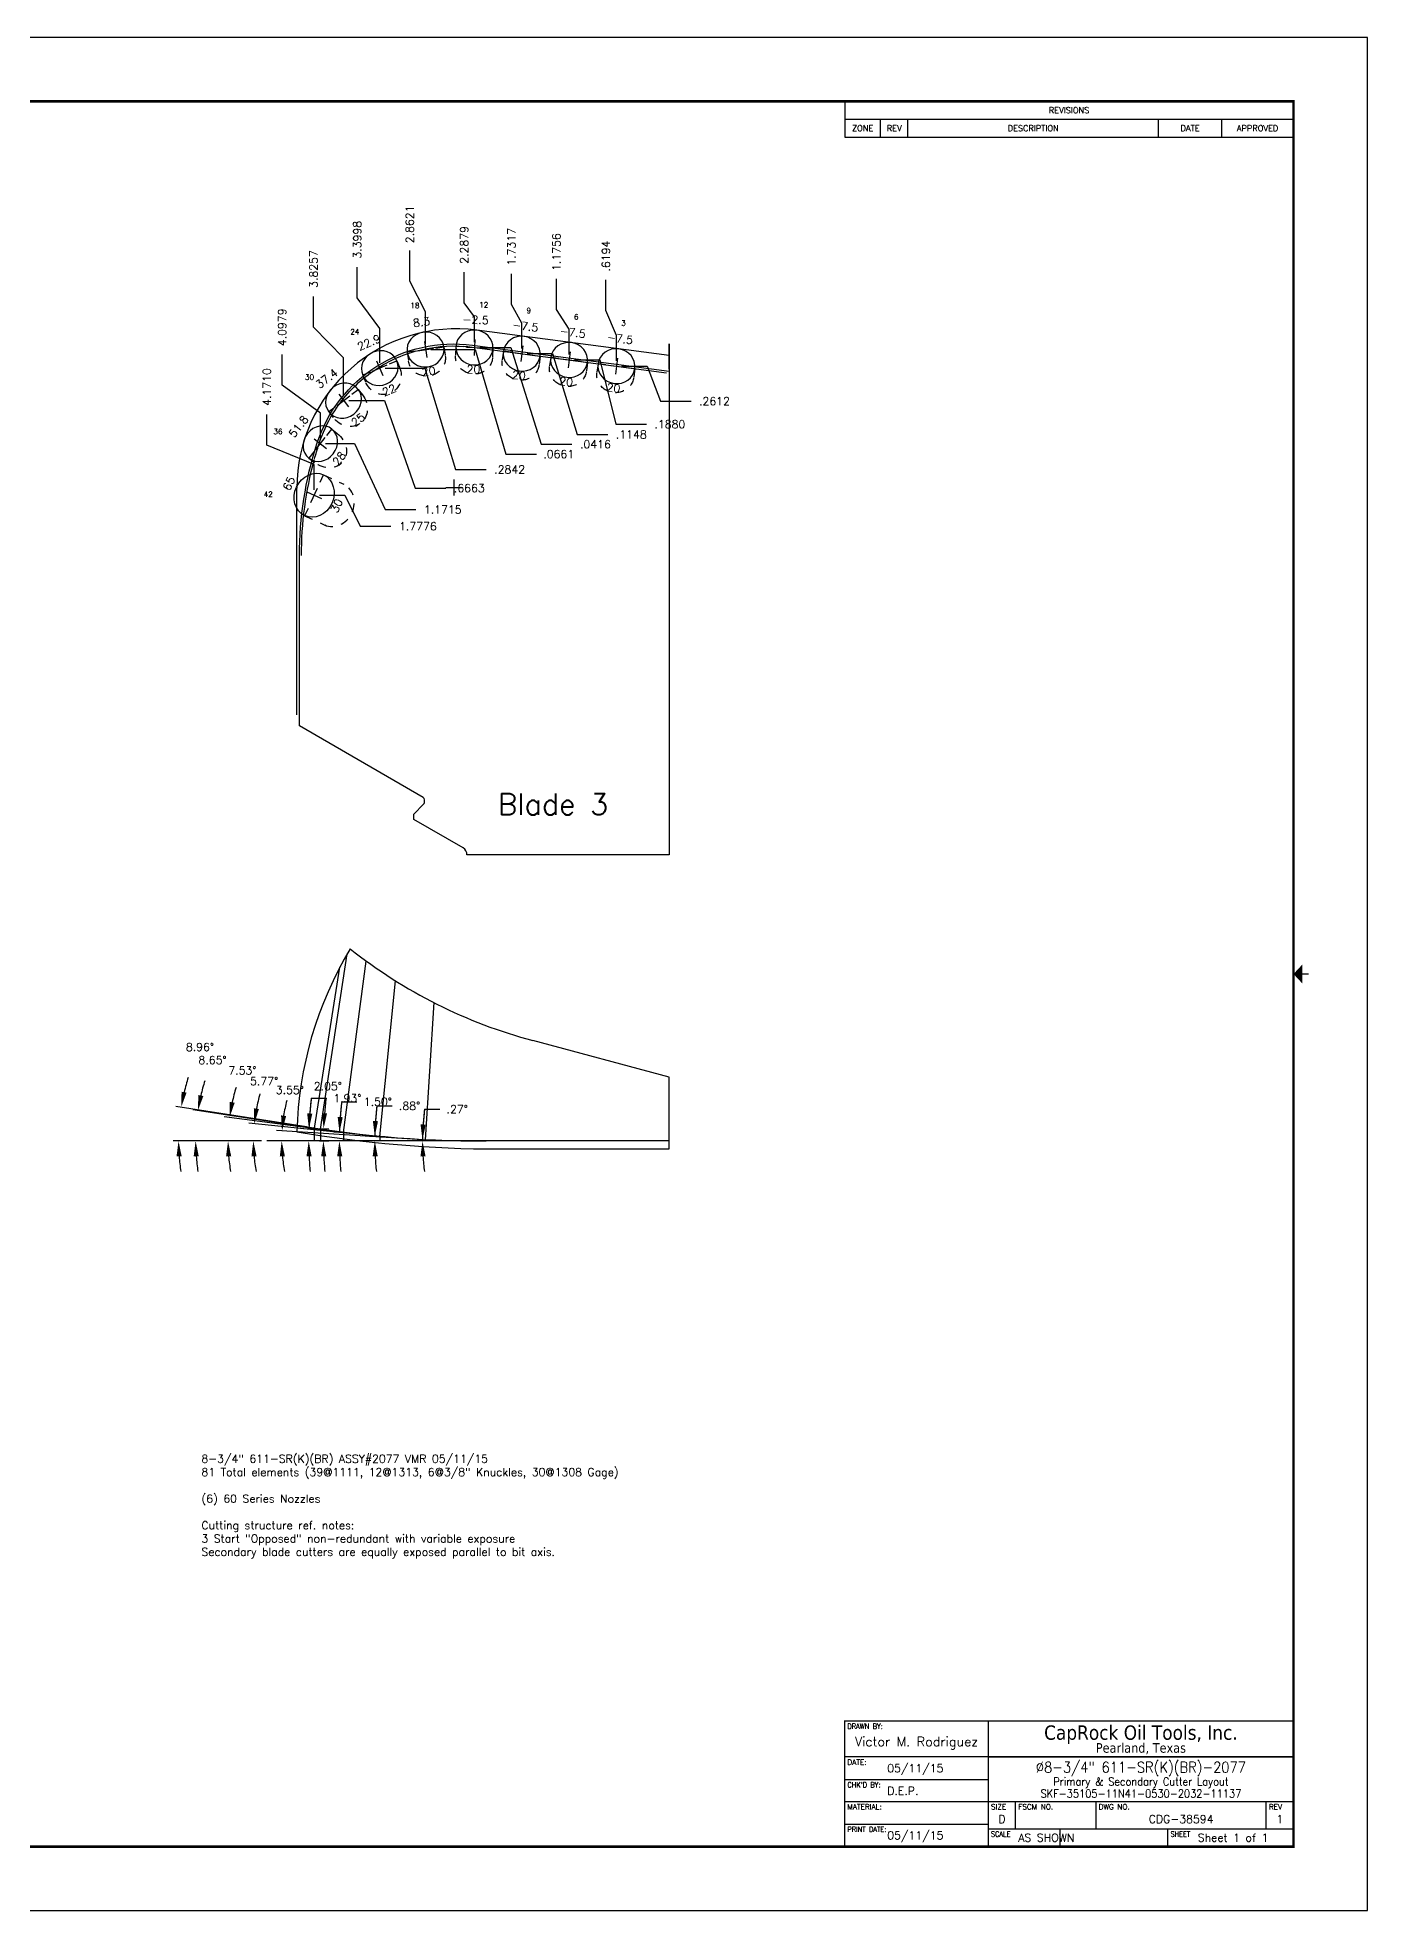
# Model space of a CAD drawing. Extents: x 72.5 to 140.5, y -17.7 to 26.
# Drawn here: x 90.87 to 106.5, y 3.96 to 25.96 of the extents above; entities that cross this region are included whole.
import ezdxf
from ezdxf.enums import TextEntityAlignment as Align

# ---------------------------------------------------------------- set-up
doc = ezdxf.new("R2010")
doc.units = 0
doc.header["$MEASUREMENT"] = 0
doc.header["$PDMODE"] = 3
doc.linetypes.add('CENTER2', pattern=[1.125, 0.75, -0.125, 0.125, -0.125])
doc.linetypes.add('HIDDEN2', pattern=[0.1875, 0.125, -0.0625])
doc.layers.get('0').update_dxf_attribs({"linetype": 'CONTINUOUS'})
doc.layers.get('Defpoints').update_dxf_attribs({"color": 10, "linetype": 'CONTINUOUS'})
doc.layers.add('Blade3', color=7, linetype='CONTINUOUS', true_color=0x00cc00)
for name, color, linetype in [('CLine', 5, 'CENTER2'), ('Dims', 4, 'CONTINUOUS'), ('Title Block', 7, 'CONTINUOUS')]:
    doc.layers.add(name, color=color, linetype=linetype)
doc.styles.add('Block', font='tahoma.ttf')
doc.styles.add('RomanD', font='romand.shx', dxfattribs={"width": 0.9})
doc.styles.add('RomanS', font='romans')
doc.dimstyles.get("Standard").update_dxf_attribs({"dimtxt": 0.094, "dimasz": 0.18, "dimexe": 0.0625, "dimexo": 0.0625, "dimgap": 0.09, "dimtad": 0, "dimtih": 1, "dimtoh": 1, "dimdec": 4, "dimzin": 4, "dimdsep": 46, "dimtxsty": 'RomanS', "dimcen": 0.09, "dimazin": 1, "dimtfac": 1, "dimtdec": 4, "dimtofl": 0, "dimtmove": 0, "dimatfit": 1, "dimfxl": 1, "dimtolj": 1, "dimtzin": 0, "dimarcsym": 0})

# ---------------------------------------------------------------- blocks, each defined once
blk = doc.blocks.new('COT_Dblock')
at = {"layer": 'Defpoints'}
blk.add_point((33.812, 21.812), dxfattribs=at)
at = {"layer": 'Title Block'}
for p, q in [((27.857, 21.25), (27.857, 20.828)), ((27.857, 21.039), (33.13, 21.039)), ((28.278, 20.828), (28.278, 21.039)), ((28.599, 20.828), (28.599, 21.039)), ((31.544, 20.828), (31.544, 21.039)), ((32.286, 20.828), (32.286, 21.039)), ((27.857, 20.828), (33.13, 20.828)), ((29.544, 1.805), (27.857, 1.805)), ((27.857, 1.539), (29.544, 1.539)), ((27.857, 1.282), (33.13, 1.282)), ((29.865, 0.961), (29.865, 1.282)), ((30.81, 0.961), (30.81, 1.282)), ((32.809, 0.961), (32.809, 1.282)), ((27.857, 1.016), (29.544, 1.016)), ((29.544, 0.961), (33.13, 0.961)), ((30.388, 0.75), (30.388, 0.961)), ((31.653, 0.75), (31.653, 0.961))]:
    blk.add_line(p, q, dxfattribs=at)
at = {"layer": 'Title Block', "color": 8}
blk.add_lwpolyline([(0, 0), (34, 0), (34, 22), (0, 22)], close=True, dxfattribs=at)
at = {"layer": 'Title Block', "const_width": 0.03}
blk.add_lwpolyline([(33.13, 21.25), (0.87, 21.25), (0.87, 0.75), (33.13, 0.75)], close=True, dxfattribs=at)
at = {"layer": 'Title Block'}
for points, const_width in [([(33.31, 11), (33.235, 11)], 0.015), ([(27.857, 0.75), (27.857, 2.227), (33.13, 2.227)], 0.0169), ([(29.544, 0.75), (29.544, 2.227)], 0.0169), ([(29.544, 1.805), (33.13, 1.805)], 0.0169)]:
    blk.add_lwpolyline(points, dxfattribs=dict(at, const_width=const_width))
blk.add_solid([(33.235, 10.887), (33.235, 11.113), (33.13, 11)], dxfattribs=at)
for s, height, style, p in [('REVISIONS', 0.0703, 'RomanS', (30.493, 21.145)), ('ZONE', 0.0703, 'RomanS', (28.067, 20.934)), ('REV', 0.0703, 'RomanS', (28.439, 20.934)), ('DESCRIPTION', 0.07031, 'RomanS', (30.071, 20.934)), ('DATE', 0.0703, 'RomanS', (31.915, 20.934)), ('APPROVED', 0.0703, 'RomanS', (32.708, 20.934)), ('CapRock Oil Tools, Inc.', 0.16875, 'Block', (31.337, 2.09)), ('Pearland, Texas', 0.1125, 'Block', (31.337, 1.91))]:
    blk.add_text(s, height=height, dxfattribs=dict(at, style=style)).set_placement(p, align=Align.MIDDLE_CENTER)
at = {"layer": 'Title Block', "style": 'RomanS'}
for s, width, p in [('DRAWN BY:', 0.86, (27.888, 2.195)), ("CHK'D BY:", 0.91, (27.888, 1.508)), ('PRINT DATE:', 0.78, (27.888, 0.985)), ('SCALE', 0.9, (29.575, 0.93)), ('SHEET', 0.9, (31.685, 0.93))]:
    blk.add_text(s, height=0.0625, dxfattribs=dict(at, width=width)).set_placement(p, align=Align.TOP_LEFT)
for s, p in [('DATE:', (27.888, 1.773)), ('MATERIAL:', (27.888, 1.25)), ('SIZE', (29.575, 1.25)), ('FSCM NO.', (29.896, 1.25)), ('DWG NO.', (30.841, 1.25)), ('REV', (32.841, 1.25))]:
    blk.add_text(s, height=0.0625, dxfattribs=at).set_placement(p, align=Align.TOP_LEFT)
at = {"layer": 'Title Block', "color": 3, "style": 'RomanS'}
blk.add_text('D', height=0.094, dxfattribs=at).set_placement((29.704, 1.121), align=Align.TOP_CENTER)
at = {"layer": 'Title Block', "color": 1, "style": 'RomanS', "flags": 8}
for tag, p in [('FNAME', (0.62, 3.75)), ('REVDATE', (0.62, 2.25)), ('USER', (0.62, 0.75))]:
    blk.add_attdef(tag, text='', height=0.047, rotation=90, dxfattribs=at).set_placement(p, align=Align.BOTTOM_LEFT)
at = {"layer": 'Title Block', "color": 3, "style": 'RomanS', "flags": 8}
blk.add_attdef('DRAWN', text='', height=0.11, dxfattribs=at).set_placement((28.7, 1.984), align=Align.MIDDLE_CENTER)
for tag, p in [('DDATE', (28.356, 1.672)), ('CHECK', (28.356, 1.406)), ('MATRL', (28.356, 1.149)), ('PDATE', (28.356, 0.883)), ('SCALE', (29.896, 0.855)), ('SHEET', (32.005, 0.855))]:
    blk.add_attdef(tag, text='', height=0.094, dxfattribs=at).set_placement(p, align=Align.MIDDLE_LEFT)
at = {"layer": 'Title Block', "color": 3, "style": 'RomanD', "width": 0.9, "flags": 8}
for tag, height, p in [('TITL1', 0.125, (31.337, 1.684)), ('TITL2', 0.094, (31.337, 1.514)), ('TITL3', 0.094, (31.337, 1.374))]:
    blk.add_attdef(tag, text='', height=height, dxfattribs=at).set_placement(p, align=Align.MIDDLE_CENTER)
at = {"layer": 'Title Block', "color": 3, "style": 'RomanS', "flags": 8}
for tag, p in [('FSCM#', (30.337, 1.121)), ('DWG#', (31.81, 1.121)), ('REV#', (32.97, 1.121))]:
    blk.add_attdef(tag, text='', height=0.094, dxfattribs=at).set_placement(p, align=Align.TOP_CENTER)
blk = doc.blocks.new('CMark')
at = {"layer": 'CLine'}
for p, q in [((-0.094, 0), (0.094, 0)), ((0, 0.094), (0, -0.094))]:
    blk.add_line(p, q, dxfattribs=at)
blk = doc.blocks.new('1108@20')
for p, q in [((-0.124, 0), (-0.218, 0)), ((0.124, 0), (0.218, 0))]:
    blk.add_line(p, q)
at = {"color": 8, "linetype": 'HIDDEN2', "ltscale": 0.5}
blk.add_line((-0.218, 0), (-0.218, -0.108), dxfattribs=at)
at = {"color": 8, "linetype": 'HIDDEN2', "ltscale": 0.5, "flags": 128}
blk.add_lwpolyline([(0.218, 0), (0.218, -0.108)], dxfattribs=at)
at = {"extrusion": (0, 0, -1)}
blk.add_ellipse((0, 0), major_axis=(0.218, 0), ratio=0.939153, dxfattribs=at)
at = {"color": 8, "linetype": 'HIDDEN2', "ltscale": 0.5, "extrusion": (0, 0, -1)}
blk.add_ellipse((0, -0.108), major_axis=(0.218, 0), ratio=0.939153, start_param=0, end_param=3.141593, dxfattribs=at)
at = {"layer": 'CLine'}
blk.add_blockref('CMark', (0, 0), dxfattribs=at)
at = {"style": 'RomanS'}
blk.add_text('20', height=0.094, dxfattribs=at).set_placement((0, -0.258), align=Align.MIDDLE_CENTER)
blk.add_attdef('ANG', text='', height=0.094, dxfattribs=at).set_placement((0, 0.251), align=Align.BOTTOM_CENTER)
blk = doc.blocks.new('*D47')
at = {"layer": 'Defpoints', "color": 0, "transparency": 16777216}
for p in [(97.547, 23.111), (98.289, 22.358), (97.669, 22.096)]:
    blk.add_point(p, dxfattribs=at)
at = {"layer": 'Dims', "color": 0, "lineweight": -2, "transparency": 16777216}
for p, q in [((97.547, 22.751), (97.547, 23.111)), ((97.669, 22.456), (97.547, 22.751)), ((97.669, 22.159), (97.669, 22.456))]:
    blk.add_line(p, q, dxfattribs=at)
at = {"layer": 'Dims', "color": 0, "transparency": 16777216, "insert": (97.547, 23.389), "char_height": 0.094, "attachment_point": 5, "rotation": 90, "style": 'RomanS'}
blk.add_mtext('\\A1;.6194', dxfattribs=at)
blk = doc.blocks.new('*D48')
at = {"layer": 'Defpoints', "color": 0, "transparency": 16777216}
for p in [(96.965, 23.12), (98.289, 22.358), (97.113, 22.17)]:
    blk.add_point(p, dxfattribs=at)
at = {"layer": 'Dims', "color": 0, "lineweight": -2, "transparency": 16777216}
for p, q in [((96.965, 22.76), (96.965, 23.12)), ((97.113, 22.53), (96.965, 22.76)), ((97.113, 22.232), (97.113, 22.53))]:
    blk.add_line(p, q, dxfattribs=at)
at = {"layer": 'Dims', "color": 0, "transparency": 16777216, "insert": (96.965, 23.436), "char_height": 0.094, "attachment_point": 5, "rotation": 90, "style": 'RomanS'}
blk.add_mtext('\\A1;1.1756', dxfattribs=at)
blk = doc.blocks.new('*D49')
at = {"layer": 'Defpoints', "color": 0, "transparency": 16777216}
for p in [(96.436, 23.182), (96.557, 22.243), (98.289, 22.358)]:
    blk.add_point(p, dxfattribs=at)
at = {"layer": 'Dims', "color": 0, "lineweight": -2, "transparency": 16777216}
for p, q in [((96.436, 22.822), (96.436, 23.182)), ((96.557, 22.603), (96.436, 22.822)), ((96.557, 22.305), (96.557, 22.603))]:
    blk.add_line(p, q, dxfattribs=at)
at = {"layer": 'Dims', "color": 0, "transparency": 16777216, "insert": (96.436, 23.498), "char_height": 0.094, "attachment_point": 5, "rotation": 90, "style": 'RomanS'}
blk.add_mtext('\\A1;1.7317', dxfattribs=at)
blk = doc.blocks.new('*D50')
at = {"layer": 'Defpoints', "color": 0, "transparency": 16777216}
for p in [(95.881, 23.2), (96.001, 22.316), (98.289, 22.358)]:
    blk.add_point(p, dxfattribs=at)
at = {"layer": 'Dims', "color": 0, "lineweight": -2, "transparency": 16777216}
for p, q in [((95.881, 22.84), (95.881, 23.2)), ((96.001, 22.676), (95.881, 22.84)), ((96.001, 22.378), (96.001, 22.676))]:
    blk.add_line(p, q, dxfattribs=at)
at = {"layer": 'Dims', "color": 0, "transparency": 16777216, "insert": (95.881, 23.52), "char_height": 0.094, "attachment_point": 5, "rotation": 90, "style": 'RomanS'}
blk.add_mtext('\\A1;2.2879', dxfattribs=at)
blk = doc.blocks.new('*D51')
at = {"layer": 'Defpoints', "color": 0, "transparency": 16777216}
for p in [(95.241, 23.453), (95.427, 22.291), (98.289, 22.358)]:
    blk.add_point(p, dxfattribs=at)
at = {"layer": 'Dims', "color": 0, "lineweight": -2, "transparency": 16777216}
for p, q in [((95.241, 23.093), (95.241, 23.453)), ((95.427, 22.733), (95.241, 23.093)), ((95.427, 22.354), (95.427, 22.733))]:
    blk.add_line(p, q, dxfattribs=at)
at = {"layer": 'Dims', "color": 0, "transparency": 16777216, "insert": (95.241, 23.762), "char_height": 0.094, "attachment_point": 5, "rotation": 90, "style": 'RomanS'}
blk.add_mtext('\\A1;2.8621', dxfattribs=at)
blk = doc.blocks.new('*D52')
at = {"layer": 'Defpoints', "color": 0, "transparency": 16777216}
for p in [(98.289, 22.358), (97.669, 22.096), (98.546, 21.685)]:
    blk.add_point(p, dxfattribs=at)
at = {"layer": 'Dims', "color": 0, "lineweight": -2, "transparency": 16777216}
for p, q in [((97.732, 22.096), (98.029, 22.096)), ((98.029, 22.096), (98.186, 21.685)), ((98.186, 21.685), (98.546, 21.685))]:
    blk.add_line(p, q, dxfattribs=at)
at = {"layer": 'Dims', "color": 0, "transparency": 16777216, "insert": (98.822, 21.685), "char_height": 0.094, "attachment_point": 5, "style": 'RomanS'}
blk.add_mtext('\\A1;.2612', dxfattribs=at)
blk = doc.blocks.new('*D53')
at = {"layer": 'Defpoints', "color": 0, "transparency": 16777216}
for p in [(98.289, 22.358), (97.113, 22.17), (98.022, 21.414)]:
    blk.add_point(p, dxfattribs=at)
at = {"layer": 'Dims', "color": 0, "lineweight": -2, "transparency": 16777216}
for p, q in [((97.176, 22.17), (97.473, 22.17)), ((97.473, 22.17), (97.662, 21.414)), ((97.662, 21.414), (98.022, 21.414))]:
    blk.add_line(p, q, dxfattribs=at)
at = {"layer": 'Dims', "color": 0, "transparency": 16777216, "insert": (98.298, 21.414), "char_height": 0.094, "attachment_point": 5, "style": 'RomanS'}
blk.add_mtext('\\A1;.1880', dxfattribs=at)
blk = doc.blocks.new('*D54')
at = {"layer": 'Defpoints', "color": 0, "transparency": 16777216}
for p in [(96.557, 22.243), (98.289, 22.358), (97.569, 21.294)]:
    blk.add_point(p, dxfattribs=at)
at = {"layer": 'Dims', "color": 0, "lineweight": -2, "transparency": 16777216}
for p, q in [((96.62, 22.243), (96.917, 22.243)), ((96.917, 22.243), (97.209, 21.294)), ((97.209, 21.294), (97.569, 21.294))]:
    blk.add_line(p, q, dxfattribs=at)
at = {"layer": 'Dims', "color": 0, "transparency": 16777216, "insert": (97.845, 21.294), "char_height": 0.094, "attachment_point": 5, "style": 'RomanS'}
blk.add_mtext('\\A1;.1148', dxfattribs=at)
blk = doc.blocks.new('*D55')
at = {"layer": 'Defpoints', "color": 0, "transparency": 16777216}
for p in [(96.001, 22.316), (98.289, 22.358), (97.147, 21.179)]:
    blk.add_point(p, dxfattribs=at)
at = {"layer": 'Dims', "color": 0, "lineweight": -2, "transparency": 16777216}
for p, q in [((96.063, 22.316), (96.427, 22.316)), ((96.427, 22.316), (96.787, 21.179)), ((96.787, 21.179), (97.147, 21.179))]:
    blk.add_line(p, q, dxfattribs=at)
at = {"layer": 'Dims', "color": 0, "transparency": 16777216, "insert": (97.423, 21.179), "char_height": 0.094, "attachment_point": 5, "style": 'RomanS'}
blk.add_mtext('\\A1;.0416', dxfattribs=at)
blk = doc.blocks.new('*D56')
at = {"layer": 'Defpoints', "color": 0, "transparency": 16777216}
for p in [(95.427, 22.291), (98.289, 22.358), (96.729, 21.063)]:
    blk.add_point(p, dxfattribs=at)
at = {"layer": 'Dims', "color": 0, "lineweight": -2, "transparency": 16777216}
for p, q in [((95.489, 22.291), (96.009, 22.291)), ((96.009, 22.291), (96.369, 21.063)), ((96.369, 21.063), (96.729, 21.063))]:
    blk.add_line(p, q, dxfattribs=at)
at = {"layer": 'Dims', "color": 0, "transparency": 16777216, "insert": (96.992, 21.063), "char_height": 0.094, "attachment_point": 5, "style": 'RomanS'}
blk.add_mtext('\\A1;.0661', dxfattribs=at)
blk = doc.blocks.new('*D57')
at = {"layer": 'Defpoints', "color": 0, "transparency": 16777216}
for p in [(93.564, 12.996), (93.736, 13.035), (95.396, 13.011), (95.458, 13.007), (96.289, 12.996)]:
    blk.add_point(p, dxfattribs=at)
at = {"layer": 'Dims', "color": 0, "lineweight": -2, "transparency": 16777216}
blk.add_line((95.333, 13.015), (93.677, 13.118), dxfattribs=at)
for start, end in [(165.6357, 171.0425), (185.4068, 190.8136)]:
    blk.add_arc((95.644, 12.996), 1.908, start, end, dxfattribs=at)
at = {"layer": 'Dims', "color": 0, "transparency": 16777216}
for points in [[(93.789, 13.289), (93.729, 13.296), (93.74, 13.114)], [(93.714, 12.814), (93.774, 12.817), (93.736, 12.996)]]:
    blk.add_solid(points, dxfattribs=at)
at = {"layer": 'Dims', "color": 0, "transparency": 16777216, "insert": (93.832, 13.594), "char_height": 0.094, "attachment_point": 5, "style": 'RomanS'}
blk.add_mtext('\\A1;3.55°', dxfattribs=at)
blk = doc.blocks.new('*D58')
at = {"layer": 'Defpoints', "color": 0, "transparency": 16777216}
for p in [(93.404, 13.063), (93.564, 12.996), (94.858, 13.051), (94.92, 13.045), (96.289, 12.996)]:
    blk.add_point(p, dxfattribs=at)
at = {"layer": 'Dims', "color": 0, "lineweight": -2, "transparency": 16777216}
for p, q in [((94.796, 13.057), (93.351, 13.203)), ((93.501, 12.996), (93.34, 12.996))]:
    blk.add_line(p, q, dxfattribs=at)
for start, end in [(163.9427, 169.0873), (185.1446, 190.2891)]:
    blk.add_arc((95.408, 12.996), 2.005, start, end, dxfattribs=at)
at = {"layer": 'Dims', "color": 0, "transparency": 16777216}
for points in [[(93.469, 13.371), (93.409, 13.38), (93.413, 13.197)], [(93.381, 12.814), (93.441, 12.817), (93.403, 12.996)]]:
    blk.add_solid(points, dxfattribs=at)
at = {"layer": 'Dims', "color": 0, "transparency": 16777216, "insert": (93.53, 13.699), "char_height": 0.094, "attachment_point": 5, "style": 'RomanS'}
blk.add_mtext('\\A1;5.77°', dxfattribs=at)
blk = doc.blocks.new('*D59')
at = {"layer": 'Defpoints', "color": 0, "transparency": 16777216}
for p in [(93.108, 13.088), (93.564, 12.996), (94.433, 13.1), (94.495, 13.091), (96.289, 12.996)]:
    blk.add_point(p, dxfattribs=at)
at = {"layer": 'Dims', "color": 0, "lineweight": -2, "transparency": 16777216}
for p, q in [((94.371, 13.108), (93.062, 13.281)), ((93.501, 12.996), (93.043, 12.996))]:
    blk.add_line(p, q, dxfattribs=at)
for start, end in [(162.7163, 167.5944), (184.8781, 189.7561)]:
    blk.add_arc((95.22, 12.996), 2.115, start, end, dxfattribs=at)
at = {"layer": 'Dims', "color": 0, "transparency": 16777216}
for points in [[(93.184, 13.445), (93.125, 13.455), (93.124, 13.273)], [(93.083, 12.815), (93.143, 12.817), (93.106, 12.996)]]:
    blk.add_solid(points, dxfattribs=at)
at = {"layer": 'Dims', "color": 0, "transparency": 16777216, "insert": (93.275, 13.824), "char_height": 0.094, "attachment_point": 5, "style": 'RomanS'}
blk.add_mtext('\\A1;7.53°', dxfattribs=at)
blk = doc.blocks.new('*D60')
at = {"layer": 'Defpoints', "color": 0, "transparency": 16777216}
for p in [(92.728, 13.115), (93.564, 12.996), (94.162, 13.138), (94.224, 13.129), (96.289, 12.996)]:
    blk.add_point(p, dxfattribs=at)
at = {"layer": 'Dims', "color": 0, "lineweight": -2, "transparency": 16777216}
for p, q in [((94.1, 13.148), (92.691, 13.362)), ((93.501, 12.996), (92.663, 12.996))]:
    blk.add_line(p, q, dxfattribs=at)
for start, end in [(162.6573, 167.0014), (184.3442, 188.6883)]:
    blk.add_arc((95.1, 12.996), 2.375, start, end, dxfattribs=at)
at = {"layer": 'Dims', "color": 0, "transparency": 16777216}
for points in [[(92.816, 13.524), (92.757, 13.535), (92.752, 13.353)], [(92.702, 12.815), (92.762, 12.817), (92.725, 12.996)]]:
    blk.add_solid(points, dxfattribs=at)
at = {"layer": 'Dims', "color": 0, "transparency": 16777216, "insert": (92.924, 13.946), "char_height": 0.094, "attachment_point": 5, "style": 'RomanS'}
blk.add_mtext('\\A1;8.65°', dxfattribs=at)
blk = doc.blocks.new('*D61')
at = {"layer": 'Defpoints', "color": 0, "transparency": 16777216}
for p in [(95.391, 13), (95.427, 13.009), (95.427, 12.996), (98.289, 12.996)]:
    blk.add_point(p, dxfattribs=at)
at = {"layer": 'Dims', "color": 0, "lineweight": -2, "transparency": 16777216}
for p, q in [((95.415, 13.369), (95.595, 13.369)), ((95.364, 13.009), (95.329, 13.01)), ((95.364, 12.996), (95.329, 12.996))]:
    blk.add_line(p, q, dxfattribs=at)
for start, end in [(172.607, 179.7301), (172.6104, 176.1703), (183.5598, 187.1196)]:
    blk.add_arc((98.289, 12.996), 2.898, start, end, dxfattribs=at)
at = {"layer": 'Dims', "color": 0, "transparency": 16777216}
for points in [[(95.367, 12.815), (95.427, 12.817), (95.391, 12.996)], [(95.428, 13.188), (95.368, 13.19), (95.391, 13.009)]]:
    blk.add_solid(points, dxfattribs=at)
at = {"layer": 'Dims', "color": 0, "transparency": 16777216, "insert": (95.799, 13.369), "char_height": 0.094, "attachment_point": 5, "style": 'RomanS'}
blk.add_mtext('\\A1;.27°', dxfattribs=at)
blk = doc.blocks.new('*D62')
at = {"layer": 'Defpoints', "color": 0, "transparency": 16777216}
for p in [(94.83, 13.013), (94.889, 13.048), (94.889, 12.996), (98.289, 12.996)]:
    blk.add_point(p, dxfattribs=at)
at = {"layer": 'Dims', "color": 0, "lineweight": -2, "transparency": 16777216}
for p, q in [((94.855, 13.408), (95.035, 13.408)), ((94.827, 13.049), (94.768, 13.05)), ((94.826, 12.996), (94.768, 12.996))]:
    blk.add_line(p, q, dxfattribs=at)
for start, end in [(173.1507, 179.1171), (173.1528, 176.1349), (182.9821, 185.9643)]:
    blk.add_arc((98.289, 12.996), 3.459, start, end, dxfattribs=at)
at = {"layer": 'Dims', "color": 0, "transparency": 16777216}
for points in [[(94.868, 13.228), (94.808, 13.23), (94.83, 13.049)], [(94.805, 12.815), (94.865, 12.816), (94.83, 12.996)]]:
    blk.add_solid(points, dxfattribs=at)
at = {"layer": 'Dims', "color": 0, "transparency": 16777216, "insert": (95.239, 13.408), "char_height": 0.094, "attachment_point": 5, "style": 'RomanS'}
blk.add_mtext('\\A1;.88°', dxfattribs=at)
blk = doc.blocks.new('*D63')
at = {"layer": 'Defpoints', "color": 0, "transparency": 16777216}
for p in [(94.414, 13.029), (94.463, 12.996), (94.464, 13.096), (98.289, 12.996)]:
    blk.add_point(p, dxfattribs=at)
at = {"layer": 'Dims', "color": 0, "lineweight": -2, "transparency": 16777216}
for p, q in [((94.441, 13.456), (94.621, 13.456)), ((94.401, 12.996), (94.352, 12.996)), ((94.402, 13.097), (94.353, 13.098))]:
    blk.add_line(p, q, dxfattribs=at)
for start, end in [(173.1784, 178.5037), (173.1798, 175.8418), (182.6619, 185.3238)]:
    blk.add_arc((98.289, 12.996), 3.875, start, end, dxfattribs=at)
at = {"layer": 'Dims', "color": 0, "transparency": 16777216}
for points in [[(94.454, 13.275), (94.394, 13.278), (94.415, 13.097)], [(94.388, 12.815), (94.448, 12.816), (94.414, 12.996)]]:
    blk.add_solid(points, dxfattribs=at)
at = {"layer": 'Dims', "color": 0, "transparency": 16777216, "insert": (94.866, 13.456), "char_height": 0.094, "attachment_point": 5, "style": 'RomanS'}
blk.add_mtext('\\A1;1.50°', dxfattribs=at)
blk = doc.blocks.new('*D64')
at = {"layer": 'Defpoints', "color": 0, "transparency": 16777216}
for p in [(94.054, 13.043), (94.191, 12.996), (94.193, 13.134), (98.289, 12.996)]:
    blk.add_point(p, dxfattribs=at)
at = {"layer": 'Dims', "color": 0, "lineweight": -2, "transparency": 16777216}
for p, q in [((94.084, 13.497), (94.264, 13.497)), ((94.128, 12.996), (93.991, 12.996)), ((94.131, 13.136), (93.994, 13.14))]:
    blk.add_line(p, q, dxfattribs=at)
for start, end in [(173.1975, 178.0697), (173.1986, 175.6341), (182.4355, 184.8711)]:
    blk.add_arc((98.289, 12.996), 4.235, start, end, dxfattribs=at)
at = {"layer": 'Dims', "color": 0, "transparency": 16777216}
for points in [[(94.096, 13.316), (94.036, 13.32), (94.056, 13.138)], [(94.028, 12.815), (94.088, 12.816), (94.054, 12.996)]]:
    blk.add_solid(points, dxfattribs=at)
at = {"layer": 'Dims', "color": 0, "transparency": 16777216, "insert": (94.508, 13.497), "char_height": 0.094, "attachment_point": 5, "style": 'RomanS'}
blk.add_mtext('\\A1;1.93°', dxfattribs=at)
blk = doc.blocks.new('*D109')
at = {"layer": 'Defpoints', "color": 0, "transparency": 16777216}
for p in [(92.528, 13.128), (93.564, 12.996), (94.09, 13.15), (94.151, 13.14), (96.289, 12.996)]:
    blk.add_point(p, dxfattribs=at)
at = {"layer": 'Dims', "color": 0, "lineweight": -2, "transparency": 16777216}
for p, q in [((94.028, 13.16), (92.493, 13.401)), ((93.501, 12.996), (92.462, 12.996))]:
    blk.add_line(p, q, dxfattribs=at)
for start, end in [(162.9316, 166.9872), (184.0556, 188.1112)]:
    blk.add_arc((95.068, 12.996), 2.543, start, end, dxfattribs=at)
at = {"layer": 'Dims', "color": 0, "transparency": 16777216}
for points in [[(92.619, 13.563), (92.56, 13.574), (92.555, 13.392)], [(92.501, 12.815), (92.561, 12.817), (92.524, 12.996)]]:
    blk.add_solid(points, dxfattribs=at)
at = {"layer": 'Dims', "color": 0, "transparency": 16777216, "insert": (92.776, 14.099), "char_height": 0.094, "attachment_point": 5, "style": 'RomanS'}
blk.add_mtext('\\A1;8.96°', dxfattribs=at)
blk = doc.blocks.new('*D110')
at = {"layer": 'Defpoints', "color": 0, "transparency": 16777216}
for p in [(94.118, 12.996), (94.12, 13.145), (94.227, 13.044), (98.289, 12.996)]:
    blk.add_point(p, dxfattribs=at)
at = {"layer": 'Dims', "color": 0, "lineweight": -2, "transparency": 16777216}
for p, q in [((94.18, 12.996), (94.289, 12.996)), ((94.183, 13.143), (94.291, 13.139))]:
    blk.add_line(p, q, dxfattribs=at)
for start, end in [(172.8707, 175.4096), (182.5389, 185.0779)]:
    blk.add_arc((98.289, 12.996), 4.062, start, end, dxfattribs=at)
at = {"layer": 'Dims', "color": 0, "transparency": 16777216}
for points in [[(94.269, 13.319), (94.209, 13.323), (94.229, 13.141)], [(94.2, 12.815), (94.26, 12.816), (94.226, 12.996)]]:
    blk.add_solid(points, dxfattribs=at)
at = {"layer": 'Dims', "color": 0, "transparency": 16777216, "insert": (94.278, 13.639), "char_height": 0.094, "attachment_point": 5, "style": 'RomanS'}
blk.add_mtext('\\A1;2.05°', dxfattribs=at)
blk = doc.blocks.new('1313@30')
for p, q in [((-0.17, 0), (-0.265, 0)), ((0.171, 0), (0.264, 0))]:
    blk.add_line(p, q)
at = {"color": 8, "linetype": 'HIDDEN2', "ltscale": 0.5}
blk.add_line((-0.265, 0), (-0.265, -0.26), dxfattribs=at)
at = {"color": 8, "linetype": 'HIDDEN2', "ltscale": 0.5, "flags": 128}
blk.add_lwpolyline([(0.264, 0), (0.264, -0.26)], dxfattribs=at)
blk.add_ellipse((0, 0), major_axis=(0.264, 0), ratio=0.866025)
at = {"color": 8, "linetype": 'HIDDEN2', "ltscale": 0.5}
blk.add_ellipse((0, -0.26), major_axis=(0.264, 0), ratio=0.866025, start_param=3.141593, end_param=6.283185, dxfattribs=at)
blk.add_blockref('CMark', (0, 0))
at = {"style": 'RomanS'}
blk.add_text('30', height=0.094, dxfattribs=at).set_placement((0, -0.292), align=Align.MIDDLE_CENTER)
blk.add_attdef('ANG', text='', height=0.094, dxfattribs=at).set_placement((0, 0.251), align=Align.BOTTOM_CENTER)
blk = doc.blocks.new('*D117')
at = {"layer": 'Defpoints', "color": 0, "transparency": 16777216}
for p in [(98.289, 22.358), (93.562, 21.528), (94.118, 20.58)]:
    blk.add_point(p, dxfattribs=at)
at = {"layer": 'Dims', "color": 0, "lineweight": -2, "transparency": 16777216}
for p, q in [((93.562, 21.168), (93.562, 21.528)), ((94.118, 20.94), (93.562, 21.168)), ((94.118, 20.642), (94.118, 20.94))]:
    blk.add_line(p, q, dxfattribs=at)
at = {"layer": 'Dims', "color": 0, "transparency": 16777216, "insert": (93.562, 21.851), "char_height": 0.094, "attachment_point": 5, "rotation": 90, "style": 'RomanS'}
blk.add_mtext('\\A1;4.1710', dxfattribs=at)
blk = doc.blocks.new('*D118')
at = {"layer": 'Defpoints', "color": 0, "transparency": 16777216}
for p in [(98.289, 22.358), (94.118, 20.58), (95.02, 20.215)]:
    blk.add_point(p, dxfattribs=at)
at = {"layer": 'Dims', "color": 0, "lineweight": -2, "transparency": 16777216}
for p, q in [((94.18, 20.58), (94.478, 20.58)), ((94.478, 20.58), (94.66, 20.215)), ((94.66, 20.215), (95.02, 20.215))]:
    blk.add_line(p, q, dxfattribs=at)
at = {"layer": 'Dims', "color": 0, "transparency": 16777216, "insert": (95.337, 20.215), "char_height": 0.094, "attachment_point": 5, "style": 'RomanS'}
blk.add_mtext('\\A1;1.7776', dxfattribs=at)
blk = doc.blocks.new('1108@22')
for p, q in [((-0.124, 0), (-0.218, 0)), ((0.124, 0), (0.218, 0))]:
    blk.add_line(p, q)
at = {"color": 8, "linetype": 'HIDDEN2', "ltscale": 0.5, "flags": 128}
for points in [[(-0.218, 0), (-0.218, -0.082)], [(0.218, 0), (0.218, -0.082)]]:
    blk.add_lwpolyline(points, dxfattribs=at)
at = {"extrusion": (0, 0, -1)}
blk.add_ellipse((0, 0), major_axis=(0.218, 0), ratio=0.92729, dxfattribs=at)
at = {"color": 8, "linetype": 'HIDDEN2', "ltscale": 0.5, "extrusion": (0, 0, -1)}
blk.add_ellipse((0, -0.082), major_axis=(0, -0.238), ratio=0.914141, start_param=-1.570796, end_param=1.570796, dxfattribs=at)
at = {"layer": 'CLine'}
blk.add_blockref('CMark', (0, 0), dxfattribs=at)
at = {"style": 'RomanS'}
blk.add_text('22', height=0.094, dxfattribs=at).set_placement((0, -0.281), align=Align.MIDDLE_CENTER)
blk.add_attdef('ANG', text='', height=0.094, dxfattribs=at).set_placement((0, 0.251), align=Align.BOTTOM_CENTER)
blk = doc.blocks.new('1108@25')
for p, q in [((-0.124, 0), (-0.218, 0)), ((0.124, 0), (0.218, 0))]:
    blk.add_line(p, q)
at = {"color": 8, "linetype": 'HIDDEN2', "ltscale": 0.5, "flags": 128}
for points in [[(-0.218, 0), (-0.218, -0.082)], [(0.218, 0), (0.218, -0.082)]]:
    blk.add_lwpolyline(points, dxfattribs=at)
at = {"extrusion": (0, 0, -1)}
blk.add_ellipse((0, 0), major_axis=(0.218, 0), ratio=0.906274, dxfattribs=at)
at = {"color": 8, "linetype": 'HIDDEN2', "ltscale": 0.5, "extrusion": (0, 0, -1)}
blk.add_ellipse((0, -0.082), major_axis=(0, -0.249), ratio=0.875339, start_param=-1.570796, end_param=1.570796, dxfattribs=at)
at = {"layer": 'CLine'}
blk.add_blockref('CMark', (0, 0), dxfattribs=at)
at = {"style": 'RomanS'}
blk.add_text('25', height=0.094, dxfattribs=at).set_placement((0, -0.281), align=Align.MIDDLE_CENTER)
blk.add_attdef('ANG', text='', height=0.094, dxfattribs=at).set_placement((0, 0.251), align=Align.BOTTOM_CENTER)
blk = doc.blocks.new('1108@28')
for p, q in [((-0.124, 0), (-0.218, 0)), ((0.124, 0), (0.218, 0))]:
    blk.add_line(p, q)
at = {"color": 8, "linetype": 'HIDDEN2', "ltscale": 0.5, "flags": 128}
for points in [[(-0.218, 0), (-0.218, -0.082)], [(0.218, 0), (0.218, -0.082)]]:
    blk.add_lwpolyline(points, dxfattribs=at)
at = {"extrusion": (0, 0, -1)}
blk.add_ellipse((0, 0), major_axis=(0.218, 0), ratio=0.883049, dxfattribs=at)
at = {"color": 8, "linetype": 'HIDDEN2', "ltscale": 0.5, "extrusion": (0, 0, -1)}
blk.add_ellipse((0, -0.082), major_axis=(0, -0.258), ratio=0.842638, start_param=-1.570796, end_param=1.570796, dxfattribs=at)
at = {"layer": 'CLine'}
blk.add_blockref('CMark', (0, 0), dxfattribs=at)
at = {"style": 'RomanS'}
blk.add_text('28', height=0.094, dxfattribs=at).set_placement((0, -0.281), align=Align.MIDDLE_CENTER)
blk.add_attdef('ANG', text='', height=0.094, dxfattribs=at).set_placement((0, 0.251), align=Align.BOTTOM_CENTER)
blk = doc.blocks.new('*D147')
at = {"layer": 'Defpoints', "color": 0, "transparency": 16777216}
for p in [(94.625, 23.258), (98.289, 22.358), (94.889, 22.073)]:
    blk.add_point(p, dxfattribs=at)
at = {"layer": 'Dims', "color": 0, "lineweight": -2, "transparency": 16777216}
for p, q in [((94.625, 22.898), (94.625, 23.258)), ((94.889, 22.538), (94.625, 22.898)), ((94.889, 22.136), (94.889, 22.538))]:
    blk.add_line(p, q, dxfattribs=at)
at = {"layer": 'Dims', "color": 0, "transparency": 16777216, "insert": (94.625, 23.581), "char_height": 0.094, "attachment_point": 5, "rotation": 90, "style": 'RomanS'}
blk.add_mtext('\\A1;3.3998', dxfattribs=at)
blk = doc.blocks.new('*D148')
at = {"layer": 'Defpoints', "color": 0, "transparency": 16777216}
for p in [(94.111, 22.914), (98.289, 22.358), (94.463, 21.691)]:
    blk.add_point(p, dxfattribs=at)
at = {"layer": 'Dims', "color": 0, "lineweight": -2, "transparency": 16777216}
for p, q in [((94.111, 22.554), (94.111, 22.914)), ((94.463, 22.194), (94.111, 22.554)), ((94.463, 21.754), (94.463, 22.194))]:
    blk.add_line(p, q, dxfattribs=at)
at = {"layer": 'Dims', "color": 0, "transparency": 16777216, "insert": (94.111, 23.237), "char_height": 0.094, "attachment_point": 5, "rotation": 90, "style": 'RomanS'}
blk.add_mtext('\\A1;3.8257', dxfattribs=at)
blk = doc.blocks.new('*D149')
at = {"layer": 'Defpoints', "color": 0, "transparency": 16777216}
for p in [(93.742, 22.232), (98.289, 22.358), (94.191, 21.186)]:
    blk.add_point(p, dxfattribs=at)
at = {"layer": 'Dims', "color": 0, "lineweight": -2, "transparency": 16777216}
for p, q in [((93.742, 21.872), (93.742, 22.232)), ((94.191, 21.546), (93.742, 21.872)), ((94.191, 21.249), (94.191, 21.546))]:
    blk.add_line(p, q, dxfattribs=at)
at = {"layer": 'Dims', "color": 0, "transparency": 16777216, "insert": (93.742, 22.552), "char_height": 0.094, "attachment_point": 5, "rotation": 90, "style": 'RomanS'}
blk.add_mtext('\\A1;4.0979', dxfattribs=at)
blk = doc.blocks.new('*D150')
at = {"layer": 'Defpoints', "color": 0, "transparency": 16777216}
for p in [(98.289, 22.358), (94.889, 22.073), (96.139, 20.883)]:
    blk.add_point(p, dxfattribs=at)
at = {"layer": 'Dims', "color": 0, "lineweight": -2, "transparency": 16777216}
for p, q in [((94.951, 22.073), (95.419, 22.073)), ((95.419, 22.073), (95.779, 20.883)), ((95.779, 20.883), (96.139, 20.883))]:
    blk.add_line(p, q, dxfattribs=at)
at = {"layer": 'Dims', "color": 0, "transparency": 16777216, "insert": (96.415, 20.883), "char_height": 0.094, "attachment_point": 5, "style": 'RomanS'}
blk.add_mtext('\\A1;.2842', dxfattribs=at)
blk = doc.blocks.new('*D151')
at = {"layer": 'Defpoints', "color": 0, "transparency": 16777216}
for p in [(98.289, 22.358), (94.463, 21.691), (95.665, 20.664)]:
    blk.add_point(p, dxfattribs=at)
at = {"layer": 'Dims', "color": 0, "lineweight": -2, "transparency": 16777216}
for p, q in [((94.526, 21.691), (94.945, 21.691)), ((94.945, 21.691), (95.305, 20.664)), ((95.305, 20.664), (95.665, 20.664))]:
    blk.add_line(p, q, dxfattribs=at)
at = {"layer": 'Dims', "color": 0, "transparency": 16777216, "insert": (95.941, 20.664), "char_height": 0.094, "attachment_point": 5, "style": 'RomanS'}
blk.add_mtext('\\A1;.6663', dxfattribs=at)
blk = doc.blocks.new('*D152')
at = {"layer": 'Defpoints', "color": 0, "transparency": 16777216}
for p in [(98.289, 22.358), (94.191, 21.186), (95.313, 20.411)]:
    blk.add_point(p, dxfattribs=at)
at = {"layer": 'Dims', "color": 0, "lineweight": -2, "transparency": 16777216}
for p, q in [((94.253, 21.186), (94.593, 21.186)), ((94.593, 21.186), (94.953, 20.411)), ((94.953, 20.411), (95.313, 20.411))]:
    blk.add_line(p, q, dxfattribs=at)
at = {"layer": 'Dims', "color": 0, "transparency": 16777216, "insert": (95.629, 20.411), "char_height": 0.094, "attachment_point": 5, "style": 'RomanS'}
blk.add_mtext('\\A1;1.1715', dxfattribs=at)

msp = doc.modelspace()

# ---------------------------------------------------------------- linework, layer by layer
for p, q in [((98.28877, 22.2209), (96.02786, 22.51856)), ((98.28877, 22.05943), (98.28877, 22.35754)), ((93.91377, 18.00164), (93.91377, 20.66455)), ((98.28877, 13.74566), (96.68877, 14.17438)), ((98.28877, 12.99566), (98.28877, 13.74566)), ((94.16225, 13.1384), (94.22404, 13.12899)), ((94.4334, 13.09965), (94.49536, 13.09146)), ((94.85824, 13.05119), (94.92043, 13.04491)), ((95.39551, 13.01108), (95.45789, 13.00721)), ((98.28877, 12.90191), (98.28877, 12.99566)), ((96.28877, 12.90191), (98.28877, 12.90191))]:
    msp.add_line(p, q)
at = {"color": 5}
msp.add_line((96.28877, 12.99566), (93.56355, 12.99566), dxfattribs=at)
at = {"color": 1}
msp.add_line((98.28877, 12.99566), (96.28877, 12.99566), dxfattribs=at)
at = {"flags": 128}
for points in [[(98.28877, 22.35754), (98.28877, 16.35754), (95.97377, 16.35754), (95.91377, 16.35754, 0.26794919), (95.8669, 16.43873), (95.28877, 16.77251), (95.28877, 16.83501), (95.40462, 16.95086, 0.19891237), (95.41377, 16.97296), (95.41377, 17.00447, 0.26794919), (95.39815, 17.03154), (93.94502, 17.8705), (93.94502, 19.8705, -0.07769743), (94.15054, 21.1851, -0.36263054), (95.97778, 22.34311), (98.28877, 22.03886)], [(94.72327, 21.97308, -0.08772672), (95.2328, 22.24872)], [(95.2328, 22.24872, -0.08994159), (95.82057, 22.33245)], [(95.87097, 22.32977, -0.01566373), (95.97467, 22.31941), (98.25752, 22.01887)], [(94.34097, 21.54236, -0.08720355), (94.72327, 21.97308)], [(94.12166, 21.00412, -0.01057707), (94.1733, 21.1778, -0.06052186), (94.34097, 21.54236)], [(93.96892, 19.8705), (93.96892, 19.8705, -0.06662986), (94.1197, 20.99696, -0.06662986)]]:
    msp.add_lwpolyline(points, format="xyb", dxfattribs=at)
at = {"color": 1, "flags": 128}
msp.add_lwpolyline([(96.28877, 12.99566, -0.04817457), (93.9176, 13.17874, -0.04817457)], format="xyb", dxfattribs=at)
for centre, radius, start, end in [((95.78377, 20.66455), 1.87, 82.5, 180), ((98.28877, 12.99566), 4.375, 148.949615, 178.57318), ((98.22948, 19.92438), 5.95284, 231.70751, 255), ((96.28877, 26.90191), 14, 260.238578, 270), ((98.28877, 12.99566), 4.09795, 178.069655, 180), ((98.28877, 12.99566), 3.8257, 178.503666, 180), ((98.28877, 12.99566), 3.39984, 179.117061, 180), ((98.28877, 12.99566), 2.8621, 179.730059, 180)]:
    msp.add_arc(centre, radius, start, end)
at = {"layer": 'Dims'}
for p, q in [((94.19315, 13.13369), (94.50694, 15.19528)), ((94.12042, 13.14496), (94.41841, 15.03548)), ((94.46438, 13.09556), (94.73037, 15.10851)), ((94.88934, 13.04805), (95.07405, 14.87665)), ((95.4267, 13.00914), (95.52669, 14.62049)), ((94.08956, 13.14983), (94.15129, 13.1401))]:
    msp.add_line(p, q, dxfattribs=at)
msp.add_arc((98.28877, 12.99566), 4.17102, 177.948589, 180, dxfattribs=at)

# ---------------------------------------------------------------- block references
ref = msp.add_blockref('COT_Dblock', (72.49537, 3.9569))
ref.add_attrib('TITL1', 'Ø8-3/4" 611-SR(K)(BR)-2077', dxfattribs={"layer": 'Title Block', "color": 3, "height": 0.125, "style": 'RomanD', "width": 0.9, "flags": 8}).set_placement((103.8324, 5.64043), align=Align.MIDDLE_CENTER)
ref.add_attrib('TITL2', 'Primary & Secondary Cutter Layout', dxfattribs={"layer": 'Title Block', "color": 3, "height": 0.094, "style": 'RomanD', "width": 0.9, "flags": 8}).set_placement((103.8324, 5.47123), align=Align.MIDDLE_CENTER)
ref.add_attrib('TITL3', 'SKF-35105-11N41-0530-2032-11137', dxfattribs={"layer": 'Title Block', "color": 3, "height": 0.094, "style": 'RomanD', "width": 0.9, "flags": 8}).set_placement((103.8324, 5.33083), align=Align.MIDDLE_CENTER)
ref.add_attrib('DWG#', 'CDG-38594', dxfattribs={"layer": 'Title Block', "color": 3, "height": 0.094, "style": 'RomanS', "flags": 8}).set_placement((104.3049, 5.07815), align=Align.TOP_CENTER)
ref.add_attrib('REV#', '1', dxfattribs={"layer": 'Title Block', "color": 3, "height": 0.094, "style": 'RomanS', "flags": 8}).set_placement((105.46506, 5.07815), align=Align.TOP_CENTER)
ref.add_attrib('SHEET', 'Sheet 1 of 1', dxfattribs={"layer": 'Title Block', "color": 3, "height": 0.094, "style": 'RomanS', "flags": 8}).set_placement((104.50068, 4.81237), align=Align.MIDDLE_LEFT)
ref.add_attrib('SCALE', 'AS SHOWN', dxfattribs={"layer": 'Title Block', "color": 3, "height": 0.094, "style": 'RomanS', "flags": 8}).set_placement((102.39131, 4.81237), align=Align.MIDDLE_LEFT)
ref.add_attrib('DRAWN', 'Victor M. Rodriguez', dxfattribs={"layer": 'Title Block', "color": 3, "height": 0.11, "style": 'RomanS', "flags": 8}).set_placement((101.19568, 5.94128), align=Align.MIDDLE_CENTER)
ref.add_attrib('DDATE', '05/11/15', dxfattribs={"layer": 'Title Block', "color": 3, "height": 0.094, "style": 'RomanS', "flags": 8}).set_placement((100.85127, 5.6287), align=Align.MIDDLE_LEFT)
ref.add_attrib('CHECK', 'D.E.P.', dxfattribs={"layer": 'Title Block', "color": 3, "height": 0.094, "style": 'RomanS', "flags": 8}).set_placement((100.85127, 5.36292), align=Align.MIDDLE_LEFT)
ref.add_attrib('PDATE', '05/11/15', dxfattribs={"layer": 'Title Block', "color": 3, "height": 0.094, "style": 'RomanS', "flags": 8}).set_placement((100.85127, 4.83979), align=Align.MIDDLE_LEFT)
msp.add_blockref('CMark', (95.75752, 20.67004))
at = {"layer": 'Blade3'}
for name, p, rotation, values in [('1108@20', (95.42667, 22.29142), 8.299999999999992, {'ANG': '8.3'}), ('1108@20', (96.00087, 22.31596), 357.5000000000001, {'ANG': '-2.5'}), ('1108@22', (94.88893, 22.07339), 22.9, {'ANG': '22.9'}), ('1108@20', (96.55704, 22.24274), 352.5, {'ANG': '-7.5'}), ('1108@20', (97.1132, 22.16952), 352.5, {'ANG': '-7.5'}), ('1108@20', (97.66935, 22.0963), 352.5, {'ANG': '-7.5'}), ('1108@25', (94.46307, 21.69124), 37.40000000000001, {'ANG': '37.4'}), ('1108@28', (94.19082, 21.18601), 51.8, {'ANG': '51.8'}), ('1313@30', (94.11775, 20.57994), 65, {'ANG': '65'})]:
    msp.add_blockref(name, p, dxfattribs=dict(at, rotation=rotation)).add_auto_attribs(values)

# ---------------------------------------------------------------- texts
at = {"style": 'RomanS'}
msp.add_text('Blade 3', height=0.25, dxfattribs=at).set_placement((96.27715, 16.82624))
at = {"insert": (92.79357, 9.31011), "char_height": 0.09375, "width": 7.2757161, "attachment_point": 1, "style": 'RomanS'}
msp.add_mtext('8-3/4" 611-SR(K)(BR) ASSY#2077 VMR 05/11/15\\P81 Total elements (39@1111, 12@1313, 6@3/8" Knuckles, 30@1308 Gage)\\P\\P(6) 60 Series Nozzles\\P\\PCutting structure ref. notes:\\P3 Start "Opposed" non-redundant with variable exposure\\PSecondary blade cutters are equally exposed parallel to bit axis.\\P\\P  ', dxfattribs=at)
at = {"layer": 'Blade3', "style": 'RomanS'}
for s, p in [('18', (95.24932, 22.77714)), ('12', (96.05684, 22.78604)), ('9', (96.61326, 22.71759)), ('6', (97.16943, 22.64437)), ('24', (94.54294, 22.46896)), ('3', (97.72558, 22.57115)), ('30', (94.00975, 21.93465)), ('36', (93.63921, 21.29726)), ('42', (93.52457, 20.56134))]:
    msp.add_text(s, height=0.0625, dxfattribs=at).set_placement(p)

# ---------------------------------------------------------------- dimensions: what is measured, and where the dimension line sits
at = {"layer": 'Dims'}
for feature_location, offset, dtype, origin, picture, middle in [((94.88893, 22.07339), (-0.2642, 1.18454), 1, (98.28877, 22.35754), '*D147', (94.62474, 23.58068)), ((95.42667, 22.29142), (-0.18547, 1.16148), 1, (98.28877, 22.35754), '*D51', (95.2412, 23.76223)), ((96.00087, 22.31596), (-0.11996, 0.88387), 1, (98.28877, 22.35754), '*D50', (95.88091, 23.52036)), ((96.55704, 22.24274), (-0.12083, 0.93933), 1, (98.28877, 22.35754), '*D49', (96.43621, 23.49812)), ((97.1132, 22.16952), (-0.14834, 0.9504), 1, (98.28877, 22.35754), '*D48', (96.96486, 23.43596)), ((97.66935, 22.0963), (-0.12254, 1.01473), 1, (98.28877, 22.35754), '*D47', (97.54681, 23.38904)), ((94.46307, 21.69124), (-0.35163, 1.22298), 1, (98.28877, 22.35754), '*D148', (94.11144, 23.23698)), ((94.190823, 21.186012), (-0.448959, 1.04592), 1, (98.288772, 22.357544), '*D149', (93.741864, 22.552456)), ((94.11775, 20.57994), (-0.55545, 0.94841), 1, (98.28877, 22.35754), '*D117', (93.56231, 21.85111)), ((94.11775, 20.57994), (0.9027, -0.36455), 0, (98.28877, 22.35754), '*D118', (95.3365, 20.21539)), ((94.19082, 21.18601), (1.12173, -0.77521), 0, (98.28877, 22.35754), '*D152', (95.6286, 20.4108)), ((94.46307, 21.69124), (1.20227, -1.02685), 0, (98.28877, 22.35754), '*D151', (95.9411, 20.66439)), ((94.888931, 22.073385), (1.250032, -1.190628), 0, (98.288772, 22.357544), '*D150', (96.414725, 20.882758)), ((95.42667, 22.29142), (1.30262, -1.22793), 0, (98.28877, 22.35754), '*D56', (96.99162, 21.06349)), ((96.00087, 22.31596), (1.14601, -1.13704), 0, (98.28877, 22.35754), '*D55', (97.42264, 21.17893)), ((96.55704, 22.24274), (1.01187, -0.94838), 0, (98.28877, 22.35754), '*D54', (97.84467, 21.29436)), ((97.1132, 22.16952), (0.90883, -0.75529), 0, (98.28877, 22.35754), '*D53', (98.29779, 21.41423)), ((97.66935, 22.0963), (0.87688, -0.41124), 0, (98.28877, 22.35754), '*D52', (98.822, 21.68506))]:
    dim = msp.add_ordinate_dim(feature_location=feature_location, offset=offset, dtype=dtype, origin=origin, dimstyle='Standard', dxfattribs=at)
    dim.commit()
    dim.dimension.update_dxf_attribs({"geometry": picture, "text_midpoint": middle})
for base, line1, line2, picture, middle in [((92.52766, 13.12814), ((96.28877, 12.99566), (93.56355, 12.99566)), ((94.08956, 13.14983), (94.15129, 13.1401)), '*D109', (92.77589, 14.09882)), ((92.728448, 13.115166), ((94.162255, 13.138396), (94.224043, 13.128991)), ((96.288772, 12.995656), (93.563551, 12.995656)), '*D60', (92.924086, 13.946424)), ((93.10756, 13.08824), ((96.28877, 12.99566), (93.56355, 12.99566)), ((94.4334, 13.09965), (94.49536, 13.09146)), '*D59', (93.2745, 13.82399)), ((93.40375, 13.06294), ((96.28877, 12.99566), (93.56355, 12.99566)), ((94.85824, 13.05119), (94.92043, 13.04491)), '*D58', (93.53005, 13.69911)), ((93.73625, 13.03507), ((96.28877, 12.99566), (93.56355, 12.99566)), ((95.39551, 13.01108), (95.45789, 13.00721)), '*D57', (93.83202, 13.59381))]:
    dim = msp.add_angular_dim_2l(base=base, line1=line1, line2=line2, dimstyle='Standard', dxfattribs=at)
    dim.commit()
    dim.dimension.update_dxf_attribs({"geometry": picture, "text_midpoint": middle, "dimtype": 162})
dim = msp.add_angular_dim_3p(base=(94.2267, 13.04414), center=(98.28877, 12.99566), p1=(94.12042, 13.14496), p2=(94.11775, 12.99566), dimstyle='Standard', dxfattribs=at)
dim.commit()
dim.dimension.update_dxf_attribs({"geometry": '*D110', "text_midpoint": (94.27763, 13.63867), "dimtype": 165})
for base, p1, p2, picture, middle in [((94.05422, 13.04321), (94.19315, 13.13369), (94.19082, 12.99566), '*D64', (94.5082, 13.49726)), ((94.41419, 13.02939), (94.46438, 13.09556), (94.46307, 12.99566), '*D63', (94.8659, 13.45589)), ((94.8301, 13.01342), (94.88934, 13.04805), (94.88893, 12.99566), '*D62', (95.23888, 13.40813)), ((95.39118, 13.00021), (95.4267, 13.00914), (95.42667, 12.99566), '*D61', (95.7994, 13.3685))]:
    dim = msp.add_angular_dim_3p(base=base, center=(98.28877, 12.99566), p1=p1, p2=p2, dimstyle='Standard', dxfattribs=at)
    dim.commit()
    dim.dimension.update_dxf_attribs({"geometry": picture, "text_midpoint": middle})

doc.saveas('drawing.dxf')
